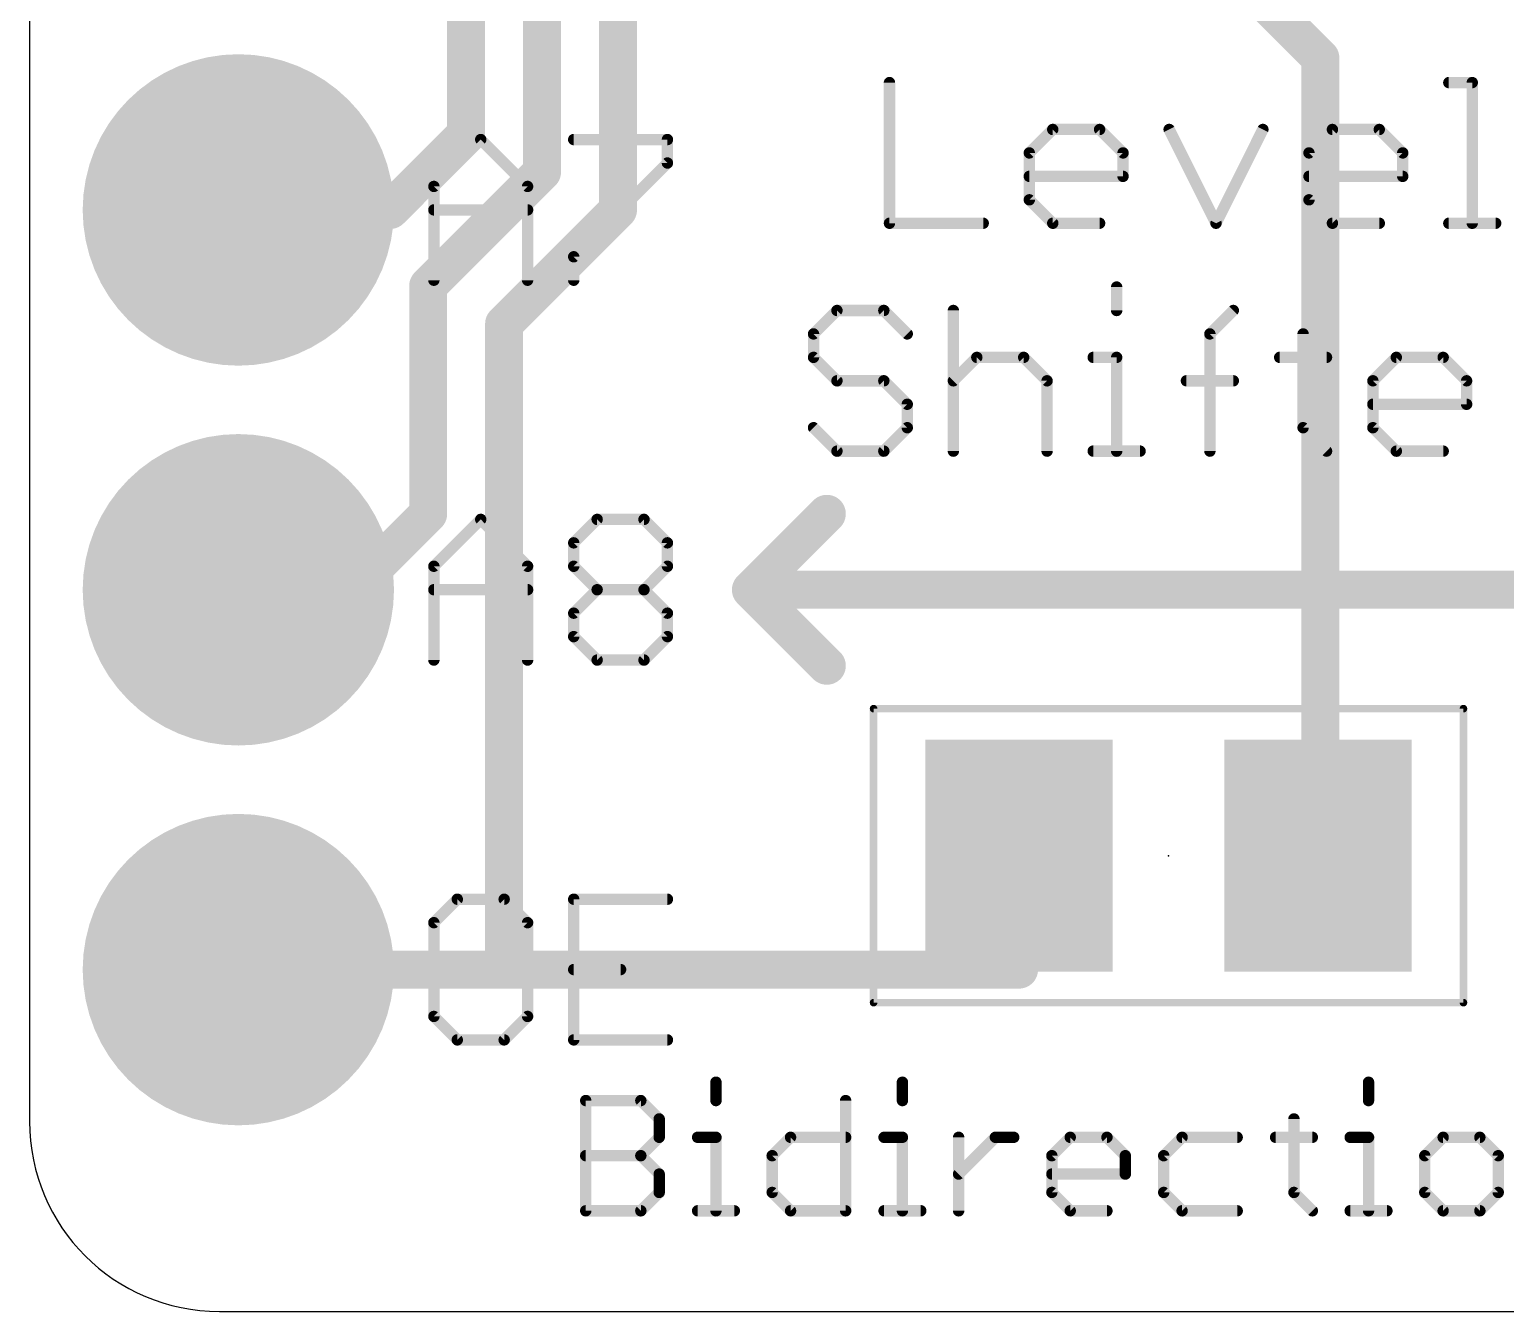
# Model space of a CAD drawing. Extents: x 0.5 to 16, y 1.5 to 29.5.
# Drawn here: x 0.51 to 10.38, y 1.52 to 10.1 of the extents above; entities that cross this region are included whole.
import ezdxf

# ---------------------------------------------------------------- set-up
doc = ezdxf.new("R2010")
doc.units = 0
for name, color, linetype in [('1', 12, 'CONTINUOUS'), ('17', 110, 'CONTINUOUS'), ('20', 53, 'CONTINUOUS'), ('21', 40, 'CONTINUOUS'), ('23', 53, 'CONTINUOUS'), ('29', 253, 'CONTINUOUS'), ('39', 12, 'CONTINUOUS')]:
    doc.layers.add(name, color=color, linetype=linetype)

# ---------------------------------------------------------------- blocks, each defined once
blk = doc.blocks.new('ROUNDP')
at = {"const_width": 0.5}
blk.add_lwpolyline([(0, -0.25, 1), (0, 0.25, 1), (0, -0.25)], format="xyb", dxfattribs=at)
blk = doc.blocks.new('RECT')
blk.add_solid([(-0.5, -0.5), (0.5, -0.5), (-0.5, 0.5), (0.5, 0.5)])

msp = doc.modelspace()

# ---------------------------------------------------------------- linework, layer by layer
at = {"layer": '1', "const_width": 0.254}
for points in [[(9.144, 9.906), (6.604, 12.446)], [(3.429, 9.398), (3.429, 11.176)], [(3.937, 9.144), (3.937, 10.922)], [(4.445, 8.89), (4.445, 10.668)], [(9.144, 4.588), (9.144, 9.906)], [(2.921, 8.89), (3.429, 9.398)], [(3.175, 8.382), (3.937, 9.144)], [(1.905, 8.89), (2.921, 8.89)], [(3.683, 8.128), (4.445, 8.89)], [(3.175, 6.858), (3.175, 8.382)], [(3.683, 3.937), (3.683, 8.128)], [(2.667, 6.35), (3.175, 6.858)], [(1.905, 6.35), (2.667, 6.35)], [(7.128, 3.81), (7.128, 4.572)], [(9.128, 4.572), (9.144, 4.588)], [(3.81, 3.81), (3.683, 3.937)], [(1.905, 3.81), (3.81, 3.81)], [(3.81, 3.81), (7.128, 3.81)]]:
    msp.add_lwpolyline(points, dxfattribs=at)
at = {"layer": '1', "const_width": 0.127}
for points in [[(9.2075, 9.906, 1), (9.0805, 9.906)], [(9.0991, 9.8611, 1), (9.1889, 9.9509)], [(3.4739, 9.3531, 1), (3.3841, 9.4429)], [(3.3655, 9.398, 1), (3.4925, 9.398)], [(3.8735, 9.144, 1), (4.0005, 9.144)], [(3.9819, 9.0991, 1), (3.8921, 9.1889)], [(1.905, 8.9535, 1), (1.905, 8.8265)], [(2.8761, 8.9349, 1), (2.9659, 8.8451)], [(2.921, 8.8265, 1), (2.921, 8.9535)], [(4.4899, 8.8451, 1), (4.4001, 8.9349)], [(4.3815, 8.89, 1), (4.5085, 8.89)], [(3.2385, 8.382, 1), (3.1115, 8.382)], [(3.1301, 8.4269, 1), (3.2199, 8.3371)], [(3.7465, 8.128, 1), (3.6195, 8.128)], [(3.6381, 8.1729, 1), (3.7279, 8.0831)], [(3.1115, 6.858, 1), (3.2385, 6.858)], [(3.2199, 6.8131, 1), (3.1301, 6.9029)], [(1.905, 6.4135, 1), (1.905, 6.2865)], [(2.6221, 6.3949, 1), (2.7119, 6.3051)], [(2.667, 6.2865, 1), (2.667, 6.4135)], [(7.1915, 4.572, 1), (7.0645, 4.572)], [(9.0831, 4.6169, 1), (9.1729, 4.5271)], [(9.0805, 4.588, 1), (9.2075, 4.588)], [(9.1889, 4.5431, 1), (9.0991, 4.6329)], [(3.7279, 3.9819, 1), (3.6381, 3.8921)], [(3.6195, 3.937, 1), (3.7465, 3.937)], [(1.905, 3.8735, 1), (1.905, 3.7465)], [(3.81, 3.8735, 1), (3.81, 3.7465)], [(3.7651, 3.7651, 1), (3.8549, 3.8549)], [(3.81, 3.7465, 1), (3.81, 3.8735)], [(7.0645, 3.81, 1), (7.1915, 3.81)], [(7.128, 3.7465, 1), (7.128, 3.8735)]]:
    msp.add_lwpolyline(points, format="xyb", dxfattribs=at)
at = {"layer": '20'}
for p, q in [((0.508, 28.194), (0.508, 2.794)), ((1.778, 1.524), (14.732, 1.524))]:
    msp.add_line(p, q, dxfattribs=at)
msp.add_arc((1.778, 2.794), 1.27, 180, 270, dxfattribs=at)
at = {"layer": '21'}
for points, const_width in [([(6.2801, 9.7417, 1), (6.242, 9.7417)], 0.0381), ([(10.0032, 9.7608, 1), (10.0032, 9.7227)], 0.0381), ([(10.179, 9.7417, 1), (10.1409, 9.7417)], 0.0381), ([(10.1599, 9.7227, 1), (10.1599, 9.7608)], 0.0381), ([(3.5401, 9.3742, 1), (3.5132, 9.3472)], 0.0381), ([(3.5401, 9.3472, 1), (3.5132, 9.3742)], 0.0381), ([(4.1486, 9.3798, 1), (4.1486, 9.3417)], 0.0381), ([(4.7947, 9.3607, 1), (4.7566, 9.3607)], 0.0381), ([(4.7757, 9.3417, 1), (4.7757, 9.3798)], 0.0381), ([(7.3534, 9.4472, 1), (7.3534, 9.4091)], 0.0381), ([(7.3669, 9.4147, 1), (7.3399, 9.4416)], 0.0381), ([(7.6804, 9.4416, 1), (7.6534, 9.4147)], 0.0381), ([(7.6669, 9.4091, 1), (7.6669, 9.4472)], 0.0381), ([(8.1492, 9.4367, 1), (8.1151, 9.4196)], 0.0381), ([(8.7762, 9.4196, 1), (8.7422, 9.4367)], 0.0381), ([(9.2244, 9.4472, 1), (9.2244, 9.4091)], 0.0381), ([(9.2379, 9.4147, 1), (9.211, 9.4416)], 0.0381), ([(9.5514, 9.4416, 1), (9.5245, 9.4147)], 0.0381), ([(9.538, 9.4091, 1), (9.538, 9.4472)], 0.0381), ([(7.2157, 9.2714, 1), (7.1776, 9.2714)], 0.0381), ([(7.1831, 9.2849, 1), (7.2101, 9.2579)], 0.0381), ([(7.8427, 9.2714, 1), (7.8046, 9.2714)], 0.0381), ([(7.8102, 9.2579, 1), (7.8372, 9.2849)], 0.0381), ([(9.0542, 9.2849, 1), (9.0811, 9.2579)], 0.0381), ([(9.0867, 9.2714, 1), (9.0486, 9.2714)], 0.0381), ([(9.7138, 9.2714, 1), (9.6757, 9.2714)], 0.0381), ([(9.6813, 9.2579, 1), (9.7082, 9.2849)], 0.0381), ([(4.7566, 9.2039, 1), (4.7947, 9.2039)], 0.0381), ([(4.7892, 9.1905, 1), (4.7622, 9.2174)], 0.0381), ([(3.2322, 9.0472, 1), (3.1941, 9.0472)], 0.0381), ([(3.8592, 9.0472, 1), (3.8211, 9.0472)], 0.0381), ([(7.1966, 9.1337, 1), (7.1966, 9.0956)], 0.0381), ([(7.8046, 9.1146, 1), (7.8427, 9.1146)], 0.0381), ([(7.8237, 9.0956, 1), (7.8237, 9.1337)], 0.0381), ([(9.0677, 9.1337, 1), (9.0677, 9.0956)], 0.0381), ([(9.6757, 9.1146, 1), (9.7138, 9.1146)], 0.0381), ([(9.6947, 9.0956, 1), (9.6947, 9.1337)], 0.0381), ([(3.1996, 9.0606, 1), (3.2266, 9.0337)], 0.0381), ([(3.8267, 9.0337, 1), (3.8536, 9.0606)], 0.0381), ([(7.2101, 8.9713, 1), (7.1831, 8.9444)], 0.0381), ([(9.0811, 8.9713, 1), (9.0542, 8.9444)], 0.0381), ([(3.2131, 8.9094, 1), (3.2131, 8.8713)], 0.0381), ([(3.8402, 8.8713, 1), (3.8402, 8.9094)], 0.0381), ([(7.1776, 8.9579, 1), (7.2157, 8.9579)], 0.0381), ([(9.0486, 8.9579, 1), (9.0867, 8.9579)], 0.0381), ([(6.242, 8.8011, 1), (6.2801, 8.8011)], 0.0381), ([(6.2611, 8.8201, 1), (6.2611, 8.782)], 0.0381), ([(6.8882, 8.782, 1), (6.8882, 8.8201)], 0.0381), ([(7.3534, 8.8201, 1), (7.3534, 8.782)], 0.0381), ([(7.3399, 8.7876, 1), (7.3669, 8.8146)], 0.0381), ([(7.6669, 8.782, 1), (7.6669, 8.8201)], 0.0381), ([(8.4286, 8.8096, 1), (8.4627, 8.7926)], 0.0381), ([(8.4286, 8.7926, 1), (8.4627, 8.8096)], 0.0381), ([(9.2244, 8.8201, 1), (9.2244, 8.782)], 0.0381), ([(9.211, 8.7876, 1), (9.2379, 8.8146)], 0.0381), ([(9.538, 8.782, 1), (9.538, 8.8201)], 0.0381), ([(10.0032, 8.8201, 1), (10.0032, 8.782)], 0.0381), ([(10.1409, 8.8011, 1), (10.179, 8.8011)], 0.0381), ([(10.3167, 8.782, 1), (10.3167, 8.8201)], 0.0381), ([(4.1677, 8.5769, 1), (4.1296, 8.5769)], 0.0381), ([(4.1351, 8.5903, 1), (4.1621, 8.5634)], 0.0381), ([(3.1941, 8.4201, 1), (3.2322, 8.4201)], 0.0381), ([(3.8211, 8.4201, 1), (3.8592, 8.4201)], 0.0381), ([(4.1296, 8.4201, 1), (4.1677, 8.4201)], 0.0381), ([(7.8, 8.3745, 1), (7.7619, 8.3745)], 0.0381), ([(5.9099, 8.2368, 1), (5.9099, 8.1987)], 0.0381), ([(5.9233, 8.2042, 1), (5.8964, 8.2312)], 0.0381), ([(6.2369, 8.2312, 1), (6.2099, 8.2042)], 0.0381), ([(6.2234, 8.1987, 1), (6.2234, 8.2368)], 0.0381), ([(6.7077, 8.2177, 1), (6.6696, 8.2177)], 0.0381), ([(7.7619, 8.2177, 1), (7.8, 8.2177)], 0.0381), ([(8.5748, 8.2042, 1), (8.5479, 8.2312)], 0.0381), ([(5.7721, 8.0609, 1), (5.734, 8.0609)], 0.0381), ([(8.4236, 8.0609, 1), (8.3855, 8.0609)], 0.0381), ([(9.0473, 8.0609, 1), (9.0092, 8.0609)], 0.0381), ([(5.7396, 8.0744, 1), (5.7666, 8.0475)], 0.0381), ([(6.3667, 8.0475, 1), (6.3936, 8.0744)], 0.0381), ([(8.3911, 8.0744, 1), (8.4181, 8.0475)], 0.0381), ([(5.734, 7.9042, 1), (5.7721, 7.9042)], 0.0381), ([(5.7666, 7.9176, 1), (5.7396, 7.8907)], 0.0381), ([(6.8454, 7.9232, 1), (6.8454, 7.8851)], 0.0381), ([(6.8589, 7.8907, 1), (6.8319, 7.9176)], 0.0381), ([(7.1724, 7.9176, 1), (7.1454, 7.8907)], 0.0381), ([(7.1589, 7.8851, 1), (7.1589, 7.9232)], 0.0381), ([(7.6241, 7.9232, 1), (7.6241, 7.8851)], 0.0381), ([(7.8, 7.9042, 1), (7.7619, 7.9042)], 0.0381), ([(7.7809, 7.8851, 1), (7.7809, 7.9232)], 0.0381), ([(8.8715, 7.9232, 1), (8.8715, 7.8851)], 0.0381), ([(9.185, 7.8851, 1), (9.185, 7.9232)], 0.0381), ([(9.6519, 7.9232, 1), (9.6519, 7.8851)], 0.0381), ([(9.6654, 7.8907, 1), (9.6385, 7.9176)], 0.0381), ([(9.9789, 7.9176, 1), (9.952, 7.8907)], 0.0381), ([(9.9655, 7.8851, 1), (9.9655, 7.9232)], 0.0381), ([(5.9099, 7.7665, 1), (5.9099, 7.7284)], 0.0381), ([(5.8964, 7.7339, 1), (5.9233, 7.7609)], 0.0381), ([(6.2369, 7.7609, 1), (6.2099, 7.7339)], 0.0381), ([(6.2234, 7.7284, 1), (6.2234, 7.7665)], 0.0381), ([(6.6751, 7.7609, 1), (6.7021, 7.7339)], 0.0381), ([(7.3347, 7.7474, 1), (7.2966, 7.7474)], 0.0381), ([(7.3022, 7.7339, 1), (7.3292, 7.7609)], 0.0381), ([(8.2478, 7.7665, 1), (8.2478, 7.7284)], 0.0381), ([(8.5614, 7.7284, 1), (8.5614, 7.7665)], 0.0381), ([(9.4817, 7.7609, 1), (9.5086, 7.7339)], 0.0381), ([(9.5142, 7.7474, 1), (9.4761, 7.7474)], 0.0381), ([(10.1413, 7.7474, 1), (10.1032, 7.7474)], 0.0381), ([(10.1088, 7.7339, 1), (10.1357, 7.7609)], 0.0381), ([(6.3992, 7.5906, 1), (6.3611, 7.5906)], 0.0381), ([(6.3667, 7.5772, 1), (6.3936, 7.6041)], 0.0381), ([(9.4952, 7.6097, 1), (9.4952, 7.5716)], 0.0381), ([(10.1032, 7.5906, 1), (10.1413, 7.5906)], 0.0381), ([(10.1222, 7.5716, 1), (10.1222, 7.6097)], 0.0381), ([(5.7666, 7.4473, 1), (5.7396, 7.4204)], 0.0381), ([(6.3611, 7.4339, 1), (6.3992, 7.4339)], 0.0381), ([(6.3936, 7.4204, 1), (6.3667, 7.4473)], 0.0381), ([(9.0092, 7.4339, 1), (9.0473, 7.4339)], 0.0381), ([(9.0417, 7.4473, 1), (9.0148, 7.4204)], 0.0381), ([(9.5086, 7.4473, 1), (9.4817, 7.4204)], 0.0381), ([(9.4761, 7.4339, 1), (9.5142, 7.4339)], 0.0381), ([(5.9099, 7.2962, 1), (5.9099, 7.2581)], 0.0381), ([(5.8964, 7.2636, 1), (5.9233, 7.2906)], 0.0381), ([(6.2099, 7.2906, 1), (6.2369, 7.2636)], 0.0381), ([(6.2234, 7.2581, 1), (6.2234, 7.2962)], 0.0381), ([(7.6241, 7.2962, 1), (7.6241, 7.2581)], 0.0381), ([(7.9377, 7.2581, 1), (7.9377, 7.2962)], 0.0381), ([(9.1716, 7.2636, 1), (9.1985, 7.2906)], 0.0381), ([(9.6519, 7.2962, 1), (9.6519, 7.2581)], 0.0381), ([(9.6385, 7.2636, 1), (9.6654, 7.2906)], 0.0381), ([(9.9655, 7.2581, 1), (9.9655, 7.2962)], 0.0381), ([(6.6696, 7.2771, 1), (6.7077, 7.2771)], 0.0381), ([(7.2966, 7.2771, 1), (7.3347, 7.2771)], 0.0381), ([(7.7619, 7.2771, 1), (7.8, 7.2771)], 0.0381), ([(8.3855, 7.2771, 1), (8.4236, 7.2771)], 0.0381), ([(5.8869, 6.8131, 1), (5.7971, 6.9029)], 0.127), ([(3.5401, 6.8342, 1), (3.5132, 6.8072)], 0.0381), ([(3.5401, 6.8072, 1), (3.5132, 6.8342)], 0.0381), ([(4.3054, 6.8398, 1), (4.3054, 6.8017)], 0.0381), ([(4.3189, 6.8072, 1), (4.2919, 6.8342)], 0.0381), ([(4.6324, 6.8342, 1), (4.6054, 6.8072)], 0.0381), ([(4.6189, 6.8017, 1), (4.6189, 6.8398)], 0.0381), ([(4.1677, 6.6639, 1), (4.1296, 6.6639)], 0.0381), ([(4.1351, 6.6774, 1), (4.1621, 6.6505)], 0.0381), ([(4.7947, 6.6639, 1), (4.7566, 6.6639)], 0.0381), ([(4.7622, 6.6505, 1), (4.7892, 6.6774)], 0.0381), ([(3.1996, 6.5206, 1), (3.2266, 6.4937)], 0.0381), ([(3.2322, 6.5072, 1), (3.1941, 6.5072)], 0.0381), ([(3.8592, 6.5072, 1), (3.8211, 6.5072)], 0.0381), ([(3.8267, 6.4937, 1), (3.8536, 6.5206)], 0.0381), ([(4.1621, 6.5206, 1), (4.1351, 6.4937)], 0.0381), ([(4.1296, 6.5072, 1), (4.1677, 6.5072)], 0.0381), ([(4.7566, 6.5072, 1), (4.7947, 6.5072)], 0.0381), ([(4.7892, 6.4937, 1), (4.7622, 6.5206)], 0.0381), ([(5.334, 6.4135, 1), (5.334, 6.2865)], 0.127), ([(5.3789, 6.3949, 1), (5.2891, 6.3051)], 0.127), ([(5.2891, 6.3949, 1), (5.3789, 6.3051)], 0.127), ([(3.2131, 6.3695, 1), (3.2131, 6.3314)], 0.0381), ([(3.8402, 6.3314, 1), (3.8402, 6.3695)], 0.0381), ([(4.3054, 6.3695, 1), (4.3054, 6.3314)], 0.0381), ([(4.3189, 6.3369, 1), (4.2919, 6.3639)], 0.0381), ([(4.2919, 6.3369, 1), (4.3189, 6.3639)], 0.0381), ([(4.6324, 6.3639, 1), (4.6054, 6.3369)], 0.0381), ([(4.6054, 6.3639, 1), (4.6324, 6.3369)], 0.0381), ([(4.6189, 6.3314, 1), (4.6189, 6.3695)], 0.0381), ([(4.1677, 6.1936, 1), (4.1296, 6.1936)], 0.0381), ([(4.1351, 6.2071, 1), (4.1621, 6.1802)], 0.0381), ([(4.7947, 6.1936, 1), (4.7566, 6.1936)], 0.0381), ([(4.7622, 6.1802, 1), (4.7892, 6.2071)], 0.0381), ([(4.1621, 6.0503, 1), (4.1351, 6.0234)], 0.0381), ([(4.1296, 6.0369, 1), (4.1677, 6.0369)], 0.0381), ([(4.7566, 6.0369, 1), (4.7947, 6.0369)], 0.0381), ([(4.7892, 6.0234, 1), (4.7622, 6.0503)], 0.0381), ([(5.7971, 5.7971, 1), (5.8869, 5.8869)], 0.127), ([(3.1941, 5.8801, 1), (3.2322, 5.8801)], 0.0381), ([(3.8211, 5.8801, 1), (3.8592, 5.8801)], 0.0381), ([(4.3054, 5.8992, 1), (4.3054, 5.8611)], 0.0381), ([(4.2919, 5.8666, 1), (4.3189, 5.8936)], 0.0381), ([(4.6054, 5.8936, 1), (4.6324, 5.8666)], 0.0381), ([(4.6189, 5.8611, 1), (4.6189, 5.8992)], 0.0381), ([(3.3699, 4.2998, 1), (3.3699, 4.2617)], 0.0381), ([(3.3833, 4.2672, 1), (3.3564, 4.2942)], 0.0381), ([(3.6969, 4.2942, 1), (3.6699, 4.2672)], 0.0381), ([(3.6834, 4.2617, 1), (3.6834, 4.2998)], 0.0381), ([(4.1486, 4.2998, 1), (4.1486, 4.2617)], 0.0381), ([(4.1677, 4.2807, 1), (4.1296, 4.2807)], 0.0381), ([(4.7757, 4.2617, 1), (4.7757, 4.2998)], 0.0381), ([(3.1996, 4.1374, 1), (3.2266, 4.1105)], 0.0381), ([(3.2322, 4.1239, 1), (3.1941, 4.1239)], 0.0381), ([(3.8592, 4.1239, 1), (3.8211, 4.1239)], 0.0381), ([(3.8267, 4.1105, 1), (3.8536, 4.1374)], 0.0381), ([(4.1486, 3.8295, 1), (4.1486, 3.7913)], 0.0381), ([(4.4622, 3.7913, 1), (4.4622, 3.8295)], 0.0381), ([(3.2266, 3.5103, 1), (3.1996, 3.4834)], 0.0381), ([(3.1941, 3.4969, 1), (3.2322, 3.4969)], 0.0381), ([(3.8211, 3.4969, 1), (3.8592, 3.4969)], 0.0381), ([(3.8536, 3.4834, 1), (3.8267, 3.5103)], 0.0381), ([(3.3699, 3.3592, 1), (3.3699, 3.3211)], 0.0381), ([(3.3564, 3.3266, 1), (3.3833, 3.3536)], 0.0381), ([(3.6699, 3.3536, 1), (3.6969, 3.3266)], 0.0381), ([(3.6834, 3.3211, 1), (3.6834, 3.3592)], 0.0381), ([(4.1486, 3.3592, 1), (4.1486, 3.3211)], 0.0381), ([(4.1296, 3.3401, 1), (4.1677, 3.3401)], 0.0381), ([(4.7757, 3.3211, 1), (4.7757, 3.3592)], 0.0381), ([(5.1194, 3.0572, 1), (5.0813, 3.0572)], 0.0381), ([(6.3668, 3.0572, 1), (6.3287, 3.0572)], 0.0381), ([(9.4852, 3.0572, 1), (9.4471, 3.0572)], 0.0381), ([(4.2481, 2.9343, 1), (4.21, 2.9343)], 0.0381), ([(4.2291, 2.9534, 1), (4.2291, 2.9153)], 0.0381), ([(4.6112, 2.9478, 1), (4.5842, 2.9209)], 0.0381), ([(4.5977, 2.9153, 1), (4.5977, 2.9534)], 0.0381), ([(5.987, 2.9343, 1), (5.9489, 2.9343)], 0.0381), ([(5.0813, 2.9343, 1), (5.1194, 2.9343)], 0.0381), ([(6.3287, 2.9343, 1), (6.3668, 2.9343)], 0.0381), ([(9.4471, 2.9343, 1), (9.4852, 2.9343)], 0.0381), ([(4.7396, 2.8115, 1), (4.7015, 2.8115)], 0.0381), ([(4.7071, 2.798, 1), (4.7341, 2.8249)], 0.0381), ([(8.9862, 2.8115, 1), (8.9481, 2.8115)], 0.0381), ([(4.7015, 2.6886, 1), (4.7396, 2.6886)], 0.0381), ([(4.7341, 2.6751, 1), (4.7071, 2.7021)], 0.0381), ([(4.9775, 2.7076, 1), (4.9775, 2.6695)], 0.0381), ([(5.1194, 2.6886, 1), (5.0813, 2.6886)], 0.0381), ([(5.1004, 2.6695, 1), (5.1004, 2.7076)], 0.0381), ([(5.5993, 2.7076, 1), (5.5993, 2.6695)], 0.0381), ([(5.6128, 2.6751, 1), (5.5859, 2.7021)], 0.0381), ([(5.9679, 2.6695, 1), (5.9679, 2.7076)], 0.0381), ([(6.2249, 2.7076, 1), (6.2249, 2.6695)], 0.0381), ([(6.3668, 2.6886, 1), (6.3287, 2.6886)], 0.0381), ([(6.3477, 2.6695, 1), (6.3477, 2.7076)], 0.0381), ([(6.7429, 2.6886, 1), (6.7048, 2.6886)], 0.0381), ([(6.9696, 2.7076, 1), (6.9696, 2.6695)], 0.0381), ([(6.983, 2.6751, 1), (6.9561, 2.7021)], 0.0381), ([(7.0924, 2.6695, 1), (7.0924, 2.7076)], 0.0381), ([(7.4704, 2.7076, 1), (7.4704, 2.6695)], 0.0381), ([(7.4838, 2.6751, 1), (7.4569, 2.7021)], 0.0381), ([(7.7296, 2.7021, 1), (7.7026, 2.6751)], 0.0381), ([(7.7161, 2.6695, 1), (7.7161, 2.7076)], 0.0381), ([(8.2188, 2.7076, 1), (8.2188, 2.6695)], 0.0381), ([(8.2323, 2.6751, 1), (8.2053, 2.7021)], 0.0381), ([(8.5874, 2.6695, 1), (8.5874, 2.7076)], 0.0381), ([(8.8443, 2.7076, 1), (8.8443, 2.6695)], 0.0381), ([(9.0901, 2.6695, 1), (9.0901, 2.7076)], 0.0381), ([(9.3433, 2.7076, 1), (9.3433, 2.6695)], 0.0381), ([(9.4852, 2.6886, 1), (9.4471, 2.6886)], 0.0381), ([(9.4661, 2.6695, 1), (9.4661, 2.7076)], 0.0381), ([(9.9651, 2.7076, 1), (9.9651, 2.6695)], 0.0381), ([(9.9786, 2.6751, 1), (9.9516, 2.7021)], 0.0381), ([(10.2243, 2.7021, 1), (10.1974, 2.6751)], 0.0381), ([(10.2108, 2.6695, 1), (10.2108, 2.7076)], 0.0381), ([(4.2291, 2.5848, 1), (4.2291, 2.5467)], 0.0381), ([(4.6112, 2.5792, 1), (4.5842, 2.5522)], 0.0381), ([(4.5842, 2.5792, 1), (4.6112, 2.5522)], 0.0381), ([(4.5977, 2.5467, 1), (4.5977, 2.5848)], 0.0381), ([(5.4955, 2.5657, 1), (5.4574, 2.5657)], 0.0381), ([(5.463, 2.5792, 1), (5.4899, 2.5522)], 0.0381), ([(7.3665, 2.5657, 1), (7.3284, 2.5657)], 0.0381), ([(7.334, 2.5792, 1), (7.361, 2.5522)], 0.0381), ([(7.858, 2.5657, 1), (7.8199, 2.5657)], 0.0381), ([(7.8255, 2.5522, 1), (7.8525, 2.5792)], 0.0381), ([(8.0824, 2.5792, 1), (8.1094, 2.5522)], 0.0381), ([(8.115, 2.5657, 1), (8.0769, 2.5657)], 0.0381), ([(9.8613, 2.5657, 1), (9.8232, 2.5657)], 0.0381), ([(9.8287, 2.5792, 1), (9.8557, 2.5522)], 0.0381), ([(10.3528, 2.5657, 1), (10.3147, 2.5657)], 0.0381), ([(10.3202, 2.5522, 1), (10.3472, 2.5792)], 0.0381), ([(4.7396, 2.4428, 1), (4.7015, 2.4428)], 0.0381), ([(4.7071, 2.4294, 1), (4.7341, 2.4563)], 0.0381), ([(6.7103, 2.4563, 1), (6.7373, 2.4294)], 0.0381), ([(7.3475, 2.4619, 1), (7.3475, 2.4238)], 0.0381), ([(7.839, 2.4238, 1), (7.839, 2.4619)], 0.0381), ([(7.8199, 2.4428, 1), (7.858, 2.4428)], 0.0381), ([(4.7015, 2.32, 1), (4.7396, 2.32)], 0.0381), ([(4.7341, 2.3065, 1), (4.7071, 2.3334)], 0.0381), ([(5.4574, 2.32, 1), (5.4955, 2.32)], 0.0381), ([(5.4899, 2.3334, 1), (5.463, 2.3065)], 0.0381), ([(7.361, 2.3334, 1), (7.334, 2.3065)], 0.0381), ([(7.3284, 2.32, 1), (7.3665, 2.32)], 0.0381), ([(8.1094, 2.3334, 1), (8.0824, 2.3065)], 0.0381), ([(8.0769, 2.32, 1), (8.115, 2.32)], 0.0381), ([(8.9807, 2.3334, 1), (8.9537, 2.3065)], 0.0381), ([(8.9481, 2.32, 1), (8.9862, 2.32)], 0.0381), ([(9.8557, 2.3334, 1), (9.8287, 2.3065)], 0.0381), ([(9.8232, 2.32, 1), (9.8613, 2.32)], 0.0381), ([(10.3147, 2.32, 1), (10.3528, 2.32)], 0.0381), ([(10.3472, 2.3065, 1), (10.3202, 2.3334)], 0.0381), ([(4.21, 2.1971, 1), (4.2481, 2.1971)], 0.0381), ([(4.2291, 2.2162, 1), (4.2291, 2.1781)], 0.0381), ([(4.5842, 2.2106, 1), (4.6112, 2.1836)], 0.0381), ([(4.5977, 2.1781, 1), (4.5977, 2.2162)], 0.0381), ([(4.9775, 2.2162, 1), (4.9775, 2.1781)], 0.0381), ([(5.0813, 2.1971, 1), (5.1194, 2.1971)], 0.0381), ([(5.2233, 2.1781, 1), (5.2233, 2.2162)], 0.0381), ([(5.5993, 2.2162, 1), (5.5993, 2.1781)], 0.0381), ([(5.5859, 2.1836, 1), (5.6128, 2.2106)], 0.0381), ([(5.9489, 2.1971, 1), (5.987, 2.1971)], 0.0381), ([(5.9679, 2.1781, 1), (5.9679, 2.2162)], 0.0381), ([(6.2249, 2.2162, 1), (6.2249, 2.1781)], 0.0381), ([(6.3287, 2.1971, 1), (6.3668, 2.1971)], 0.0381), ([(6.4706, 2.1781, 1), (6.4706, 2.2162)], 0.0381), ([(6.7048, 2.1971, 1), (6.7429, 2.1971)], 0.0381), ([(7.4704, 2.2162, 1), (7.4704, 2.1781)], 0.0381), ([(7.4569, 2.1836, 1), (7.4838, 2.2106)], 0.0381), ([(7.7161, 2.1781, 1), (7.7161, 2.2162)], 0.0381), ([(8.2188, 2.2162, 1), (8.2188, 2.1781)], 0.0381), ([(8.2053, 2.1836, 1), (8.2323, 2.2106)], 0.0381), ([(8.5874, 2.1781, 1), (8.5874, 2.2162)], 0.0381), ([(9.0766, 2.1836, 1), (9.1035, 2.2106)], 0.0381), ([(9.3433, 2.2162, 1), (9.3433, 2.1781)], 0.0381), ([(9.4471, 2.1971, 1), (9.4852, 2.1971)], 0.0381), ([(9.589, 2.1781, 1), (9.589, 2.2162)], 0.0381), ([(9.9651, 2.2162, 1), (9.9651, 2.1781)], 0.0381), ([(9.9516, 2.1836, 1), (9.9786, 2.2106)], 0.0381), ([(10.1974, 2.2106, 1), (10.2243, 2.1836)], 0.0381), ([(10.2108, 2.1781, 1), (10.2108, 2.2162)], 0.0381)]:
    msp.add_lwpolyline(points, format="xyb", dxfattribs=dict(at, const_width=const_width))
for points, const_width in [([(6.2611, 9.7417), (6.2611, 8.8011)], 0.0762), ([(10.0032, 9.7417), (10.1599, 9.7417)], 0.0762), ([(10.1599, 9.7417), (10.1599, 8.8011)], 0.0762), ([(3.2131, 9.0472), (3.5266, 9.3607)], 0.0762), ([(3.5266, 9.3607), (3.8402, 9.0472)], 0.0762), ([(4.1486, 9.3607), (4.7757, 9.3607)], 0.0762), ([(4.7757, 9.3607), (4.7757, 9.2039)], 0.0762), ([(7.1966, 9.2714), (7.3534, 9.4282)], 0.0762), ([(7.3534, 9.4282), (7.6669, 9.4282)], 0.0762), ([(7.6669, 9.4282), (7.8237, 9.2714)], 0.0762), ([(8.1321, 9.4282), (8.4457, 8.8011)], 0.0762), ([(8.4457, 8.8011), (8.7592, 9.4282)], 0.0762), ([(9.0677, 9.2714), (9.2244, 9.4282)], 0.0762), ([(9.2244, 9.4282), (9.538, 9.4282)], 0.0762), ([(9.538, 9.4282), (9.6947, 9.2714)], 0.0762), ([(7.1966, 8.9579), (7.1966, 9.2714)], 0.0762), ([(7.8237, 9.2714), (7.8237, 9.1146)], 0.0762), ([(9.0677, 8.9579), (9.0677, 9.2714)], 0.0762), ([(9.6947, 9.2714), (9.6947, 9.1146)], 0.0762), ([(4.7757, 9.2039), (4.1486, 8.5769)], 0.0762), ([(3.2131, 8.4201), (3.2131, 9.0472)], 0.0762), ([(3.8402, 9.0472), (3.8402, 8.4201)], 0.0762), ([(7.8237, 9.1146), (7.1966, 9.1146)], 0.0762), ([(9.6947, 9.1146), (9.0677, 9.1146)], 0.0762), ([(7.3534, 8.8011), (7.1966, 8.9579)], 0.0762), ([(9.2244, 8.8011), (9.0677, 8.9579)], 0.0762), ([(3.2131, 8.8904), (3.8402, 8.8904)], 0.0762), ([(6.2611, 8.8011), (6.8882, 8.8011)], 0.0762), ([(7.6669, 8.8011), (7.3534, 8.8011)], 0.0762), ([(9.538, 8.8011), (9.2244, 8.8011)], 0.0762), ([(10.0032, 8.8011), (10.3167, 8.8011)], 0.0762), ([(4.1486, 8.5769), (4.1486, 8.4201)], 0.0762), ([(7.7809, 8.3745), (7.7809, 8.2177)], 0.0762), ([(5.9099, 8.2177), (5.7531, 8.0609)], 0.0762), ([(6.2234, 8.2177), (5.9099, 8.2177)], 0.0762), ([(6.3802, 8.0609), (6.2234, 8.2177)], 0.0762), ([(6.6886, 8.2177), (6.6886, 7.2771)], 0.0762), ([(8.4046, 8.0609), (8.5614, 8.2177)], 0.0762), ([(5.7531, 8.0609), (5.7531, 7.9042)], 0.0762), ([(8.4046, 7.2771), (8.4046, 8.0609)], 0.0762), ([(9.0283, 8.0609), (9.0283, 7.4339)], 0.0762), ([(5.7531, 7.9042), (5.9099, 7.7474)], 0.0762), ([(6.6886, 7.7474), (6.8454, 7.9042)], 0.0762), ([(6.8454, 7.9042), (7.1589, 7.9042)], 0.0762), ([(7.1589, 7.9042), (7.3157, 7.7474)], 0.0762), ([(7.6241, 7.9042), (7.7809, 7.9042)], 0.0762), ([(7.7809, 7.9042), (7.7809, 7.2771)], 0.0762), ([(8.8715, 7.9042), (9.185, 7.9042)], 0.0762), ([(9.4952, 7.7474), (9.6519, 7.9042)], 0.0762), ([(9.6519, 7.9042), (9.9655, 7.9042)], 0.0762), ([(9.9655, 7.9042), (10.1222, 7.7474)], 0.0762), ([(5.9099, 7.7474), (6.2234, 7.7474)], 0.0762), ([(6.2234, 7.7474), (6.3802, 7.5906)], 0.0762), ([(7.3157, 7.7474), (7.3157, 7.2771)], 0.0762), ([(8.2478, 7.7474), (8.5614, 7.7474)], 0.0762), ([(9.4952, 7.4339), (9.4952, 7.7474)], 0.0762), ([(10.1222, 7.7474), (10.1222, 7.5906)], 0.0762), ([(6.3802, 7.5906), (6.3802, 7.4339)], 0.0762), ([(10.1222, 7.5906), (9.4952, 7.5906)], 0.0762), ([(5.9099, 7.2771), (5.7531, 7.4339)], 0.0762), ([(6.3802, 7.4339), (6.2234, 7.2771)], 0.0762), ([(9.0283, 7.4339), (9.185, 7.2771)], 0.0762), ([(9.6519, 7.2771), (9.4952, 7.4339)], 0.0762), ([(6.2234, 7.2771), (5.9099, 7.2771)], 0.0762), ([(7.6241, 7.2771), (7.9377, 7.2771)], 0.0762), ([(9.9655, 7.2771), (9.6519, 7.2771)], 0.0762), ([(5.334, 6.35), (5.842, 6.858)], 0.254), ([(3.2131, 6.5072), (3.5266, 6.8207)], 0.0762), ([(3.5266, 6.8207), (3.8402, 6.5072)], 0.0762), ([(4.1486, 6.6639), (4.3054, 6.8207)], 0.0762), ([(4.3054, 6.8207), (4.6189, 6.8207)], 0.0762), ([(4.6189, 6.8207), (4.7757, 6.6639)], 0.0762), ([(4.1486, 6.5072), (4.1486, 6.6639)], 0.0762), ([(4.7757, 6.6639), (4.7757, 6.5072)], 0.0762), ([(3.2131, 5.8801), (3.2131, 6.5072)], 0.0762), ([(3.8402, 6.5072), (3.8402, 5.8801)], 0.0762), ([(4.3054, 6.3504), (4.1486, 6.5072)], 0.0762), ([(4.7757, 6.5072), (4.6189, 6.3504)], 0.0762), ([(5.334, 6.35), (11.176, 6.35)], 0.254), ([(5.334, 6.35), (5.842, 5.842)], 0.254), ([(3.2131, 6.3504), (3.8402, 6.3504)], 0.0762), ([(4.1486, 6.1936), (4.3054, 6.3504)], 0.0762), ([(4.3054, 6.3504), (4.6189, 6.3504)], 0.0762), ([(4.6189, 6.3504), (4.7757, 6.1936)], 0.0762), ([(4.1486, 6.0369), (4.1486, 6.1936)], 0.0762), ([(4.7757, 6.1936), (4.7757, 6.0369)], 0.0762), ([(4.3054, 5.8801), (4.1486, 6.0369)], 0.0762), ([(4.7757, 6.0369), (4.6189, 5.8801)], 0.0762), ([(4.6189, 5.8801), (4.3054, 5.8801)], 0.0762), ([(3.3699, 4.2807), (3.2131, 4.1239)], 0.0762), ([(3.6834, 4.2807), (3.3699, 4.2807)], 0.0762), ([(3.8402, 4.1239), (3.6834, 4.2807)], 0.0762), ([(4.7757, 4.2807), (4.1486, 4.2807)], 0.0762), ([(4.1486, 4.2807), (4.1486, 3.3401)], 0.0762), ([(3.2131, 4.1239), (3.2131, 3.4969)], 0.0762), ([(3.8402, 3.4969), (3.8402, 4.1239)], 0.0762), ([(4.1486, 3.8104), (4.4622, 3.8104)], 0.0762), ([(3.2131, 3.4969), (3.3699, 3.3401)], 0.0762), ([(3.6834, 3.3401), (3.8402, 3.4969)], 0.0762), ([(3.3699, 3.3401), (3.6834, 3.3401)], 0.0762), ([(4.1486, 3.3401), (4.7757, 3.3401)], 0.0762), ([(5.1004, 3.0572), (5.1004, 2.9343)], 0.0762), ([(6.3477, 3.0572), (6.3477, 2.9343)], 0.0762), ([(9.4661, 3.0572), (9.4661, 2.9343)], 0.0762), ([(4.2291, 2.1971), (4.2291, 2.9343)], 0.0762), ([(4.2291, 2.9343), (4.5977, 2.9343)], 0.0762), ([(4.5977, 2.9343), (4.7206, 2.8115)], 0.0762), ([(5.9679, 2.9343), (5.9679, 2.1971)], 0.0762), ([(4.7206, 2.8115), (4.7206, 2.6886)], 0.0762), ([(8.9672, 2.8115), (8.9672, 2.32)], 0.0762), ([(4.7206, 2.6886), (4.5977, 2.5657)], 0.0762), ([(4.9775, 2.6886), (5.1004, 2.6886)], 0.0762), ([(5.1004, 2.6886), (5.1004, 2.1971)], 0.0762), ([(5.4765, 2.5657), (5.5993, 2.6886)], 0.0762), ([(5.5993, 2.6886), (5.9679, 2.6886)], 0.0762), ([(6.2249, 2.6886), (6.3477, 2.6886)], 0.0762), ([(6.3477, 2.6886), (6.3477, 2.1971)], 0.0762), ([(6.7238, 2.1971), (6.7238, 2.6886)], 0.0762), ([(6.7238, 2.4428), (6.9696, 2.6886)], 0.0762), ([(6.9696, 2.6886), (7.0924, 2.6886)], 0.0762), ([(7.3475, 2.5657), (7.4704, 2.6886)], 0.0762), ([(7.4704, 2.6886), (7.7161, 2.6886)], 0.0762), ([(7.7161, 2.6886), (7.839, 2.5657)], 0.0762), ([(8.2188, 2.6886), (8.0959, 2.5657)], 0.0762), ([(8.5874, 2.6886), (8.2188, 2.6886)], 0.0762), ([(8.8443, 2.6886), (9.0901, 2.6886)], 0.0762), ([(9.3433, 2.6886), (9.4661, 2.6886)], 0.0762), ([(9.4661, 2.6886), (9.4661, 2.1971)], 0.0762), ([(9.9651, 2.6886), (9.8422, 2.5657)], 0.0762), ([(10.2108, 2.6886), (9.9651, 2.6886)], 0.0762), ([(10.3337, 2.5657), (10.2108, 2.6886)], 0.0762), ([(4.2291, 2.5657), (4.5977, 2.5657)], 0.0762), ([(4.5977, 2.5657), (4.7206, 2.4428)], 0.0762), ([(5.4765, 2.32), (5.4765, 2.5657)], 0.0762), ([(7.3475, 2.32), (7.3475, 2.5657)], 0.0762), ([(7.839, 2.5657), (7.839, 2.4428)], 0.0762), ([(8.0959, 2.5657), (8.0959, 2.32)], 0.0762), ([(9.8422, 2.5657), (9.8422, 2.32)], 0.0762), ([(10.3337, 2.32), (10.3337, 2.5657)], 0.0762), ([(4.7206, 2.4428), (4.7206, 2.32)], 0.0762), ([(7.839, 2.4428), (7.3475, 2.4428)], 0.0762), ([(4.7206, 2.32), (4.5977, 2.1971)], 0.0762), ([(5.5993, 2.1971), (5.4765, 2.32)], 0.0762), ([(7.4704, 2.1971), (7.3475, 2.32)], 0.0762), ([(8.0959, 2.32), (8.2188, 2.1971)], 0.0762), ([(8.9672, 2.32), (9.0901, 2.1971)], 0.0762), ([(9.8422, 2.32), (9.9651, 2.1971)], 0.0762), ([(10.2108, 2.1971), (10.3337, 2.32)], 0.0762), ([(4.5977, 2.1971), (4.2291, 2.1971)], 0.0762), ([(4.9775, 2.1971), (5.2233, 2.1971)], 0.0762), ([(5.9679, 2.1971), (5.5993, 2.1971)], 0.0762), ([(6.2249, 2.1971), (6.4706, 2.1971)], 0.0762), ([(7.7161, 2.1971), (7.4704, 2.1971)], 0.0762), ([(8.2188, 2.1971), (8.5874, 2.1971)], 0.0762), ([(9.3433, 2.1971), (9.589, 2.1971)], 0.0762), ([(9.9651, 2.1971), (10.2108, 2.1971)], 0.0762)]:
    msp.add_lwpolyline(points, dxfattribs=dict(at, const_width=const_width))
at = {"layer": '23'}
msp.add_point((8.128, 4.572), dxfattribs=at)
at = {"layer": '39', "const_width": 0.0508}
for points in [[(6.155, 5.555), (10.101, 5.555)], [(6.155, 3.589), (6.155, 5.555)], [(10.101, 5.555), (10.101, 3.589)], [(10.101, 3.589), (6.155, 3.589)]]:
    msp.add_lwpolyline(points, dxfattribs=at)
at = {"layer": '39', "const_width": 0.0254}
for points in [[(6.155, 5.5677, 1), (6.155, 5.5423)], [(6.1677, 5.555, 1), (6.1423, 5.555)], [(10.1137, 5.555, 1), (10.0883, 5.555)], [(10.101, 5.5423, 1), (10.101, 5.5677)], [(6.155, 3.6017, 1), (6.155, 3.5763)], [(6.1423, 3.589, 1), (6.1677, 3.589)], [(10.0883, 3.589, 1), (10.1137, 3.589)], [(10.101, 3.5763, 1), (10.101, 3.6017)]]:
    msp.add_lwpolyline(points, format="xyb", dxfattribs=at)

# ---------------------------------------------------------------- block references
at = {"layer": '1', "xscale": 1.1, "yscale": 1.4}
for p in [(7.128, 4.572), (9.128, 4.572)]:
    msp.add_blockref('RECT', p, dxfattribs=at)
at = {"layer": '17', "rotation": 180}
for p, xscale, yscale in [((1.905, 8.89), 1.9304, 1.9304), ((1.905, 8.89), 1.9304, 1.9304), ((1.905, 8.89), 1.4064, 1.4064), ((1.905, 6.35), 1.9304, 1.9304), ((1.905, 6.35), 1.9304, 1.9304), ((1.905, 6.35), 1.4064, 1.4064), ((1.905, 3.81), 1.9304, 1.9304), ((1.905, 3.81), 1.9304, 1.9304), ((1.905, 3.81), 1.4064, 1.4064)]:
    msp.add_blockref('ROUNDP', p, dxfattribs=dict(at, xscale=xscale, yscale=yscale))
at = {"layer": '21', "xscale": 0.65, "yscale": 1.4}
for p in [(7.3862, 4.5735), (8.8594, 4.5735)]:
    msp.add_blockref('RECT', p, dxfattribs=at)
at = {"layer": '29', "xscale": 2.0828, "yscale": 2.0828, "rotation": 180}
for p in [(1.905, 8.89), (1.905, 6.35), (1.905, 3.81)]:
    msp.add_blockref('ROUNDP', p, dxfattribs=at)
at = {"layer": '29', "xscale": 1.2524, "yscale": 1.5524}
for p in [(7.128, 4.572), (9.128, 4.572)]:
    msp.add_blockref('RECT', p, dxfattribs=at)

doc.saveas('drawing.dxf')
